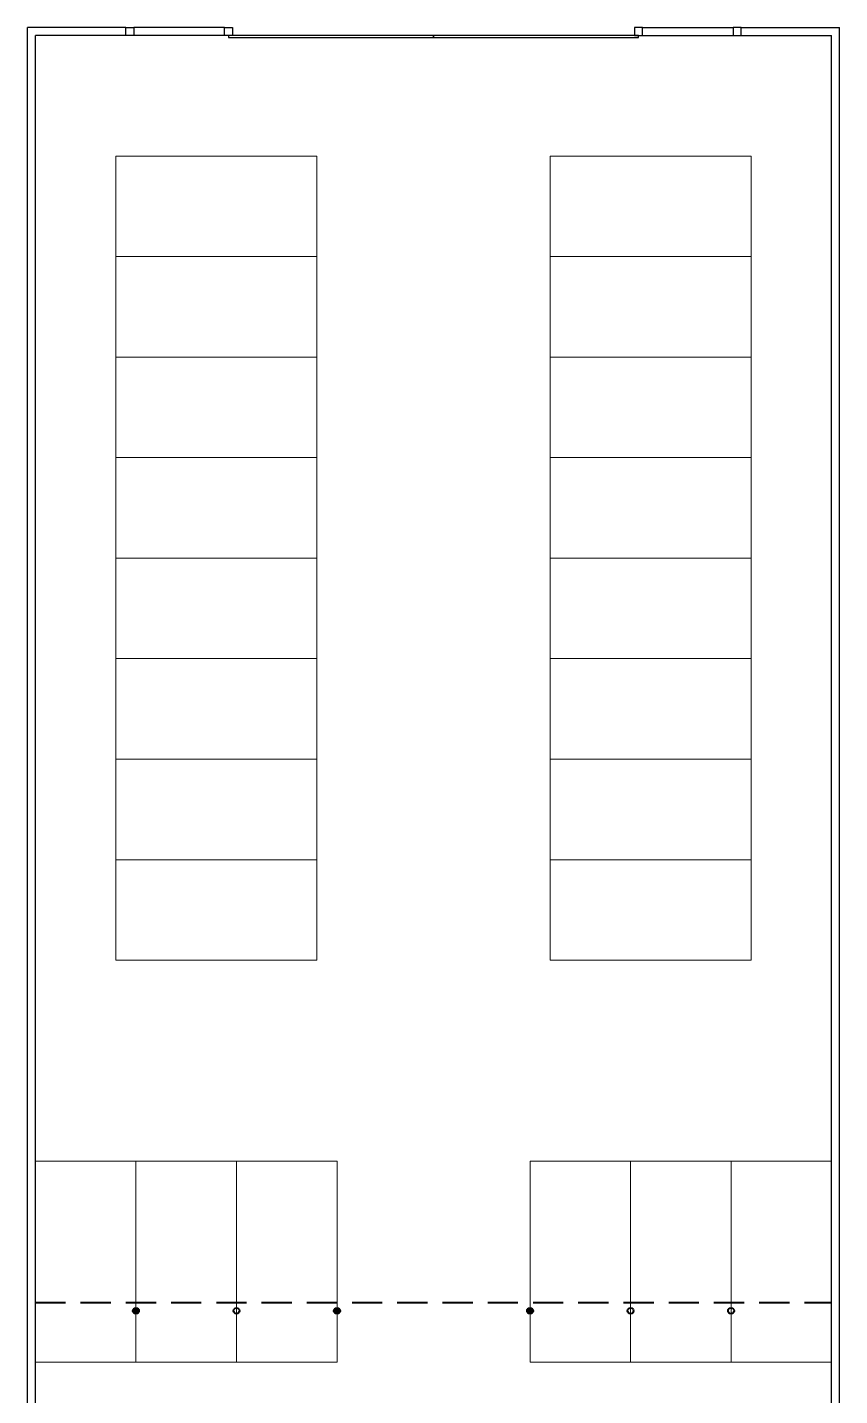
# Model space of a CAD drawing. Header units: millimetres. Extents: x 168.6 to 188.9, y 56.5 to 131.5.
# Drawn here: x 168.62 to 188.82, y 97.51 to 131.54 of the extents above; entities that cross this region are included whole.
import ezdxf

# ---------------------------------------------------------------- set-up
doc = ezdxf.new("R2010")
doc.units = ezdxf.units.MM
doc.linetypes.add('00-DTA-PLANTAS TIPO BASE$0$DASHED2', pattern=[0.375, 0.25, -0.125])
doc.layers.add('000 - MUROS EXISTENTES', color=6, linetype='Continuous')
doc.layers.add('000 - PORTON CORREDIZO', color=2, linetype='Continuous')
doc.layers.add('000 ALE 01', color=2, linetype='Continuous', lineweight=9)
doc.layers.add('Rejas nuevas', color=10, linetype='Continuous', lineweight=40)

msp = doc.modelspace()

# ---------------------------------------------------------------- hatches: boundary and pattern name
at = {"layer": 'Rejas nuevas'}
h = msp.add_hatch(color=256, dxfattribs=at)
h.dxf.hatch_style = 1
h.paths.add_polyline_path([(171.32, 99.545, -1), (171.32, 99.695)])
h.paths.add_polyline_path([(171.32, 99.695, -1), (171.32, 99.545)])
h = msp.add_hatch(color=256, dxfattribs=at)
h.dxf.hatch_style = 1
h.paths.add_polyline_path([(176.32, 99.695, 0.414214), (176.245, 99.62, 0.414214), (176.32, 99.545)])
h.paths.add_polyline_path([(176.32, 99.695), (176.32, 99.545, 0.414214), (176.395, 99.62, 0.414214)])
h = msp.add_hatch(color=256, dxfattribs=at)
h.dxf.hatch_style = 1
h.paths.add_polyline_path([(181.12, 99.695, 0.414214), (181.045, 99.62, 0.414214), (181.12, 99.545)])
h.paths.add_polyline_path([(181.12, 99.695), (181.12, 99.545, 0.414214), (181.195, 99.62, 0.414214)])

# ---------------------------------------------------------------- linework, layer by layer
at = {"layer": '000 - MUROS EXISTENTES'}
for p, q in [((168.62, 96.339), (168.62, 131.539)), ((171.07, 131.539), (168.62, 131.539)), ((173.52, 131.539), (171.27, 131.539)), ((183.92, 131.539), (186.17, 131.539)), ((186.37, 131.539), (188.82, 131.539)), ((188.82, 96.339), (188.82, 131.539)), ((168.82, 96.339), (168.82, 131.339)), ((171.07, 131.339), (168.82, 131.339)), ((173.52, 131.339), (171.27, 131.339)), ((183.92, 131.339), (186.17, 131.339)), ((186.37, 131.339), (188.62, 131.339)), ((188.62, 96.339), (188.62, 131.339))]:
    msp.add_line(p, q, dxfattribs=at)
for points in [[(171.27, 131.539), (171.27, 131.339), (171.07, 131.339), (171.07, 131.539), (171.27, 131.539)], [(173.72, 131.539), (173.72, 131.339), (173.52, 131.339), (173.52, 131.539), (173.72, 131.539)], [(183.72, 131.539), (183.72, 131.339), (183.92, 131.339), (183.92, 131.539), (183.72, 131.539)], [(186.17, 131.539), (186.17, 131.339), (186.37, 131.339), (186.37, 131.539), (186.17, 131.539)]]:
    msp.add_lwpolyline(points, dxfattribs=at)
at = {"layer": '000 - PORTON CORREDIZO'}
for points in [[(173.62, 131.289), (178.72, 131.289), (178.72, 131.339), (173.62, 131.339)], [(178.72, 131.289), (183.82, 131.289), (183.82, 131.339), (178.72, 131.339)]]:
    msp.add_lwpolyline(points, close=True, dxfattribs=at)
at = {"layer": '000 ALE 01'}
for p, q in [((170.82, 128.339), (175.82, 128.339)), ((175.82, 113.339), (175.82, 116.339)), ((181.62, 113.339), (181.62, 116.339)), ((175.82, 110.339), (175.82, 113.339)), ((181.62, 110.339), (181.62, 113.339))]:
    msp.add_line(p, q, dxfattribs=at)
at = {"layer": '000 ALE 01', "color": 252}
for p, q in [((171.32, 103.339), (168.82, 103.339)), ((171.32, 98.339), (171.32, 103.339)), ((171.32, 98.339), (171.32, 103.339)), ((173.82, 103.339), (171.32, 103.339)), ((173.82, 98.339), (173.82, 103.339)), ((173.82, 98.339), (173.82, 103.339)), ((176.32, 103.339), (173.82, 103.339)), ((176.32, 98.339), (176.32, 103.339)), ((181.12, 98.339), (181.12, 103.339)), ((183.62, 103.339), (181.12, 103.339)), ((183.62, 98.339), (183.62, 103.339)), ((183.62, 98.339), (183.62, 103.339)), ((186.12, 103.339), (183.62, 103.339)), ((186.12, 98.339), (186.12, 103.339)), ((186.12, 98.339), (186.12, 103.339)), ((188.62, 103.339), (186.12, 103.339)), ((168.82, 98.339), (171.32, 98.339)), ((171.32, 98.339), (173.82, 98.339)), ((173.82, 98.339), (176.32, 98.339)), ((181.12, 98.339), (183.62, 98.339)), ((183.62, 98.339), (186.12, 98.339)), ((186.12, 98.339), (188.62, 98.339))]:
    msp.add_line(p, q, dxfattribs=at)
for points in [[(175.82, 128.339), (175.82, 125.839), (170.82, 125.839), (170.82, 128.339)], [(181.62, 128.339), (181.62, 125.839), (186.62, 125.839), (186.62, 128.339)], [(175.82, 125.839), (175.82, 123.339), (170.82, 123.339), (170.82, 125.839)], [(181.62, 125.839), (181.62, 123.339), (186.62, 123.339), (186.62, 125.839)], [(175.82, 123.339), (175.82, 120.839), (170.82, 120.839), (170.82, 123.339)], [(181.62, 123.339), (181.62, 120.839), (186.62, 120.839), (186.62, 123.339)], [(175.82, 120.839), (175.82, 118.339), (170.82, 118.339), (170.82, 120.839)], [(181.62, 120.839), (181.62, 118.339), (186.62, 118.339), (186.62, 120.839)], [(175.82, 118.339), (175.82, 115.839), (170.82, 115.839), (170.82, 118.339)], [(181.62, 118.339), (181.62, 115.839), (186.62, 115.839), (186.62, 118.339)], [(175.82, 115.839), (175.82, 113.339), (170.82, 113.339), (170.82, 115.839)], [(181.62, 115.839), (181.62, 113.339), (186.62, 113.339), (186.62, 115.839)], [(175.82, 113.339), (175.82, 110.839), (170.82, 110.839), (170.82, 113.339)], [(181.62, 113.339), (181.62, 110.839), (186.62, 110.839), (186.62, 113.339)], [(175.82, 110.839), (175.82, 108.339), (170.82, 108.339), (170.82, 110.839)], [(181.62, 110.839), (181.62, 108.339), (186.62, 108.339), (186.62, 110.839)]]:
    msp.add_lwpolyline(points, close=True, dxfattribs=at)
at = {"layer": 'Rejas nuevas', "color": 10, "linetype": '00-DTA-PLANTAS TIPO BASE$0$DASHED2', "ltscale": 3}
msp.add_line((168.82, 99.826), (188.62, 99.826), dxfattribs=at)
at = {"layer": 'Rejas nuevas'}
for centre in [(171.32, 99.62), (173.82, 99.62), (176.32, 99.62), (181.12, 99.62), (183.62, 99.62), (186.12, 99.62)]:
    msp.add_circle(centre, 0.075, dxfattribs=at)

doc.saveas('drawing.dxf')
